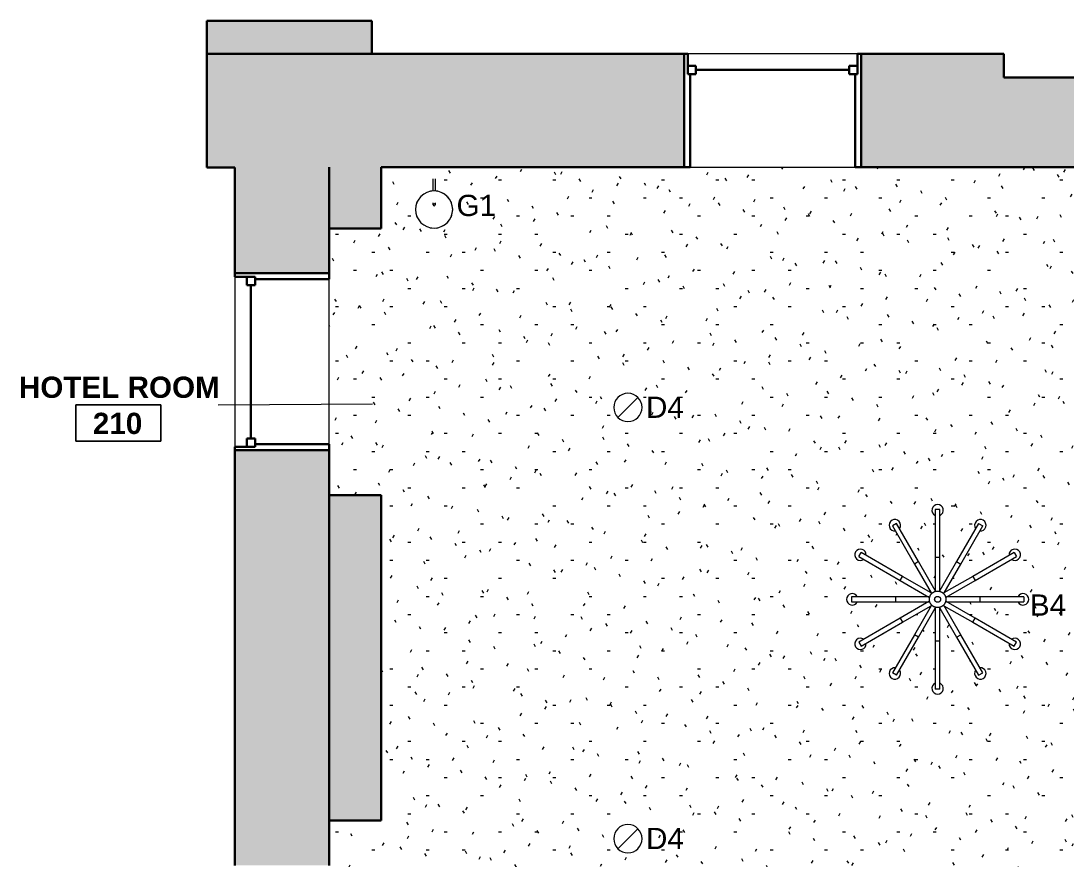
# Model space of a CAD drawing. Header units: inches. Extents: x -1176 to 1507, y -2527 to 978.
# Drawn here: x -1080.5 to -858.8, y 643.2 to 820.9 of the extents above; entities that cross this region are included whole.
import ezdxf

# ---------------------------------------------------------------- set-up
doc = ezdxf.new("R2010")
doc.units = ezdxf.units.IN
doc.header["$MEASUREMENT"] = 0
for name, color, linetype, lineweight in [('A-AREA-IDEN', 2, 'Continuous', 9), ('A-CLNG', 13, 'Continuous', 18), ('A-CLNG-PATT', 13, 'Continuous', 18), ('A-GLAZ', 151, 'Continuous', 18), ('A-WALL', 113, 'Continuous', 18), ('A-WALL-PATT', 111, 'Continuous', 18), ('E-LITE-EQPM', 33, 'Continuous', 9), ('E-LITE-EQPM-IDEN', 33, 'Continuous', 9)]:
    doc.layers.add(name, color=color, linetype=linetype, lineweight=lineweight)
doc.styles.add('Arial', font='arial.ttf', dxfattribs={"height": 4.5})
doc.styles.add('Swis721 Lt BT_B', font='', dxfattribs={"height": 4.5})
doc.styles.get('Swis721 Lt BT_B').set_extended_font_data('Swis721 Lt BT', bold=True)

# ---------------------------------------------------------------- blocks, each defined once
blk = doc.blocks.new('Double Hung - side window 4_ X 6_ 3_ H-6090582-2nd Floor RCP')
at = {"layer": 'A-GLAZ', "color": 8, "lineweight": 30}
for p, q in [((-18.75, 12), (-18, 12)), ((-18, 7.75), (-18, 12)), ((18, 7.75), (18, 12)), ((18.75, 12), (18, 12)), ((-18, 9.5), (-18, 7.75)), ((-18, 9.5), (-16.25, 9.5)), ((-16.25, 9.5), (-16.25, 7.75)), ((16.25, 9.5), (16.25, 7.75)), ((18, 9.5), (16.25, 9.5)), ((18, 9.5), (18, 7.75)), ((-18, 7.75), (-16.25, 7.75)), ((-18, 7.75), (-17.5, 7.75)), ((-17.5, -12), (-17.5, 7.75)), ((-16.25, 8.625), (16.25, 8.625)), ((18, 7.75), (16.25, 7.75)), ((17.5, 7.75), (18, 7.75)), ((17.5, 7.75), (17.5, -12)), ((-17.5, -12), (-18.75, -12)), ((17.5, -12), (18.75, -12))]:
    blk.add_line(p, q, dxfattribs=at)
blk = doc.blocks.new('Double Hung - side window 4_ X 6_ 3_ H-6972878-2nd Floor RCP')
at = {"layer": 'A-GLAZ', "color": 8, "lineweight": 30}
for p, q in [((-18.75, 10), (-18, 10)), ((-18, 5.75), (-18, 10)), ((18, 5.75), (18, 10)), ((18.75, 10), (18, 10)), ((-18, 7.5), (-18, 5.75)), ((-18, 7.5), (-16.25, 7.5)), ((-16.25, 7.5), (-16.25, 5.75)), ((16.25, 7.5), (16.25, 5.75)), ((18, 7.5), (16.25, 7.5)), ((18, 7.5), (18, 5.75)), ((-18, 5.75), (-16.25, 5.75)), ((-18, 5.75), (-17.5, 5.75)), ((-17.5, -10), (-17.5, 5.75)), ((-16.25, 6.625), (16.25, 6.625)), ((18, 5.75), (16.25, 5.75)), ((17.5, 5.75), (18, 5.75)), ((17.5, 5.75), (17.5, -10)), ((-17.5, -10), (-18.75, -10)), ((17.5, -10), (18.75, -10))]:
    blk.add_line(p, q, dxfattribs=at)
blk = doc.blocks.new('Iron_Chandelier_2145 - Iron_Chandelier_2145-V4-2nd Floor RCP')
at = {"layer": 'E-LITE-EQPM'}
for p, q in [((-0.5, 19.02), (-0.5, 8.88)), ((0.5, 19.02), (-0.5, 19.02)), ((0.5, 8.88), (0.5, 19.02)), ((-8.69, 16.05), (-9.56, 15.55)), ((-9.56, 15.55), (-4.9, 7.49)), ((-4.04, 7.99), (-8.69, 16.05)), ((8.69, 16.05), (4.04, 7.99)), ((4.9, 7.49), (9.56, 15.55)), ((8.69, 16.05), (9.56, 15.55)), ((-16.72, 9.08), (-16.22, 9.94)), ((-16.72, 9.08), (-7.94, 4)), ((-7.44, 4.87), (-16.22, 9.94)), ((-0.5, 8.88), (-0.5, 2.41)), ((0.5, 8.88), (-0.5, 8.88)), ((0.5, 2.41), (0.5, 8.88)), ((16.22, 9.94), (7.44, 4.87)), ((7.94, 4), (16.72, 9.08)), ((16.22, 9.94), (16.72, 9.08)), ((-4.04, 7.99), (-4.9, 7.49)), ((-4.9, 7.49), (-1.36, 1.36)), ((-0.5, 1.86), (-4.04, 7.99)), ((4.04, 7.99), (0.5, 1.86)), ((1.36, 1.36), (4.9, 7.49)), ((4.04, 7.99), (4.9, 7.49)), ((-7.94, 4), (-7.44, 4.87)), ((-1.84, 1.64), (-7.44, 4.87)), ((7.44, 4.87), (1.84, 1.64)), ((7.44, 4.87), (7.94, 4)), ((-7.94, 4), (-2.34, 0.77)), ((-0.5, 2.41), (-0.5, 1.66)), ((0.5, 1.67), (0.5, 2.41)), ((2.34, 0.77), (7.94, 4)), ((-8.94, 0.5), (-18.25, 0.5)), ((-18.25, 0.5), (-18.25, -0.5)), ((-1.86, 0.5), (-8.94, 0.5)), ((-8.94, 0.5), (-8.94, -0.5)), ((-2.34, 0.77), (-1.69, 0.4)), ((-1.2, 1.27), (-1.84, 1.64)), ((1.84, 1.64), (1.19, 1.26)), ((1.69, 0.4), (2.34, 0.77)), ((8.94, 0.5), (1.86, 0.5)), ((18.25, 0.5), (8.94, 0.5)), ((8.94, 0.5), (8.94, -0.5)), ((18.25, 0.5), (18.25, -0.5)), ((-18.25, -0.5), (-8.94, -0.5)), ((-8.94, -0.5), (-1.86, -0.5)), ((-2.34, -0.77), (-7.94, -4)), ((-7.44, -4.87), (-1.84, -1.64)), ((-1.37, -1.38), (-4.9, -7.49)), ((-4.04, -7.99), (-0.5, -1.86)), ((-1.69, -0.4), (-2.34, -0.77)), ((-1.84, -1.64), (-1.19, -1.26)), ((-0.5, -1.67), (-0.5, -2.41)), ((0.5, -2.41), (0.5, -1.66)), ((0.5, -1.86), (4.04, -7.99)), ((1.2, -1.27), (1.84, -1.64)), ((4.9, -7.49), (1.37, -1.38)), ((2.34, -0.77), (1.69, -0.4)), ((1.84, -1.64), (7.44, -4.87)), ((1.86, -0.5), (8.94, -0.5)), ((7.94, -4), (2.34, -0.77)), ((8.94, -0.5), (18.25, -0.5)), ((-7.94, -4), (-16.72, -9.08)), ((-7.94, -4), (-7.44, -4.87)), ((-0.5, -2.41), (-0.5, -8.88)), ((0.5, -8.88), (0.5, -2.41)), ((7.44, -4.87), (7.94, -4)), ((16.72, -9.08), (7.94, -4)), ((-16.22, -9.94), (-7.44, -4.87)), ((7.44, -4.87), (16.22, -9.94)), ((-4.9, -7.49), (-9.56, -15.55)), ((-8.69, -16.05), (-4.04, -7.99)), ((-4.04, -7.99), (-4.9, -7.49)), ((4.04, -7.99), (4.9, -7.49)), ((4.04, -7.99), (8.69, -16.05)), ((9.56, -15.55), (4.9, -7.49)), ((-16.72, -9.08), (-16.22, -9.94)), ((-0.5, -8.88), (-0.5, -19.02)), ((0.5, -8.88), (-0.5, -8.88)), ((0.5, -19.02), (0.5, -8.88)), ((16.22, -9.94), (16.72, -9.08)), ((-8.69, -16.05), (-9.56, -15.55)), ((8.69, -16.05), (9.56, -15.55)), ((0.5, -19.02), (-0.5, -19.02))]:
    blk.add_line(p, q, dxfattribs=at)
at = {"layer": 'E-LITE-EQPM', "flags": 128}
for points in [[(-1.75, 0), (-1.75, 0.07), (-1.75, 0.14), (-1.74, 0.21), (-1.73, 0.28), (-1.72, 0.35), (-1.7, 0.42), (-1.68, 0.48), (-1.66, 0.55), (-1.64, 0.62), (-1.61, 0.68), (-1.59, 0.75), (-1.56, 0.81), (-1.52, 0.87), (-1.49, 0.93), (-1.45, 0.99), (-1.41, 1.05), (-1.36, 1.1), (-1.32, 1.16), (-1.27, 1.21), (-1.22, 1.26), (-1.17, 1.31), (-1.12, 1.35), (-1.06, 1.39), (-1.01, 1.44), (-0.95, 1.48), (-0.89, 1.51), (-0.83, 1.55), (-0.76, 1.58), (-0.7, 1.61), (-0.64, 1.63), (-0.57, 1.66), (-0.5, 1.68), (-0.44, 1.7), (-0.37, 1.71), (-0.3, 1.73), (-0.23, 1.74), (-0.16, 1.75), (-0.09, 1.75), (-0.02, 1.75), (0.05, 1.75), (0.12, 1.75), (0.19, 1.74), (0.26, 1.73), (0.33, 1.72), (0.4, 1.71), (0.47, 1.69), (0.53, 1.67), (0.6, 1.65), (0.67, 1.62), (0.73, 1.59), (0.79, 1.56), (0.85, 1.53), (0.92, 1.5), (0.97, 1.46), (1.03, 1.42), (1.09, 1.38), (1.14, 1.33), (1.19, 1.28), (1.24, 1.23), (1.29, 1.18), (1.34, 1.13), (1.38, 1.08), (1.43, 1.02), (1.46, 0.96), (1.5, 0.9), (1.54, 0.84), (1.57, 0.78), (1.6, 0.72), (1.63, 0.65), (1.65, 0.59), (1.67, 0.52), (1.69, 0.45), (1.71, 0.39), (1.72, 0.32), (1.74, 0.25), (1.74, 0.18), (1.75, 0.11), (1.75, 0.04), (1.75, 0)], [(1.75, 0), (1.75, -0.07), (1.75, -0.14), (1.74, -0.21), (1.73, -0.28), (1.72, -0.35), (1.7, -0.42), (1.68, -0.48), (1.66, -0.55), (1.64, -0.62), (1.61, -0.68), (1.59, -0.75), (1.56, -0.81), (1.52, -0.87), (1.49, -0.93), (1.45, -0.99), (1.41, -1.05), (1.36, -1.1), (1.32, -1.16), (1.27, -1.21), (1.22, -1.26), (1.17, -1.31), (1.12, -1.35), (1.06, -1.39), (1.01, -1.44), (0.95, -1.48), (0.89, -1.51), (0.83, -1.55), (0.76, -1.58), (0.7, -1.61), (0.64, -1.63), (0.57, -1.66), (0.5, -1.68), (0.44, -1.7), (0.37, -1.71), (0.3, -1.73), (0.23, -1.74), (0.16, -1.75), (0.09, -1.75), (0.02, -1.75), (-0.05, -1.75), (-0.12, -1.75), (-0.19, -1.74), (-0.26, -1.73), (-0.33, -1.72), (-0.4, -1.71), (-0.47, -1.69), (-0.53, -1.67), (-0.6, -1.65), (-0.67, -1.62), (-0.73, -1.59), (-0.79, -1.56), (-0.85, -1.53), (-0.92, -1.5), (-0.97, -1.46), (-1.03, -1.42), (-1.09, -1.38), (-1.14, -1.33), (-1.19, -1.28), (-1.24, -1.23), (-1.29, -1.18), (-1.34, -1.13), (-1.38, -1.08), (-1.43, -1.02), (-1.46, -0.96), (-1.5, -0.9), (-1.54, -0.84), (-1.57, -0.78), (-1.6, -0.72), (-1.63, -0.65), (-1.65, -0.59), (-1.67, -0.52), (-1.69, -0.45), (-1.71, -0.39), (-1.72, -0.32), (-1.74, -0.25), (-1.74, -0.18), (-1.75, -0.11), (-1.75, -0.04), (-1.75, 0)], [(-0.63, 0), (-0.63, 0.03), (-0.63, 0.05), (-0.62, 0.08), (-0.62, 0.1), (-0.62, 0.12), (-0.61, 0.15), (-0.6, 0.17), (-0.6, 0.2), (-0.59, 0.22), (-0.58, 0.24), (-0.57, 0.27), (-0.56, 0.29), (-0.55, 0.31), (-0.53, 0.33), (-0.52, 0.35), (-0.5, 0.38), (-0.49, 0.39), (-0.47, 0.41), (-0.46, 0.43), (-0.44, 0.45), (-0.42, 0.47), (-0.4, 0.48), (-0.38, 0.5), (-0.36, 0.51), (-0.34, 0.53), (-0.32, 0.54), (-0.3, 0.55), (-0.27, 0.57), (-0.25, 0.58), (-0.23, 0.59), (-0.2, 0.59), (-0.18, 0.6), (-0.16, 0.61), (-0.13, 0.61), (-0.11, 0.62), (-0.08, 0.62), (-0.06, 0.63), (-0.03, 0.63), (-0.01, 0.63), (0.02, 0.63), (0.04, 0.63), (0.07, 0.62), (0.09, 0.62), (0.12, 0.62), (0.14, 0.61), (0.17, 0.61), (0.19, 0.6), (0.21, 0.59), (0.24, 0.58), (0.26, 0.57), (0.28, 0.56), (0.31, 0.55), (0.33, 0.54), (0.35, 0.52), (0.37, 0.51), (0.39, 0.49), (0.41, 0.48), (0.43, 0.46), (0.45, 0.44), (0.46, 0.42), (0.48, 0.41), (0.5, 0.39), (0.51, 0.37), (0.52, 0.35), (0.54, 0.32), (0.55, 0.3), (0.56, 0.28), (0.57, 0.26), (0.58, 0.23), (0.59, 0.21), (0.6, 0.19), (0.61, 0.16), (0.61, 0.14), (0.62, 0.11), (0.62, 0.09), (0.62, 0.06), (0.63, 0.04), (0.63, 0.01), (0.63, 0)], [(0.63, 0), (0.63, -0.03), (0.63, -0.05), (0.62, -0.08), (0.62, -0.1), (0.62, -0.12), (0.61, -0.15), (0.6, -0.17), (0.6, -0.2), (0.59, -0.22), (0.58, -0.24), (0.57, -0.27), (0.56, -0.29), (0.55, -0.31), (0.53, -0.33), (0.52, -0.35), (0.5, -0.38), (0.49, -0.39), (0.47, -0.41), (0.46, -0.43), (0.44, -0.45), (0.42, -0.47), (0.4, -0.48), (0.38, -0.5), (0.36, -0.51), (0.34, -0.53), (0.32, -0.54), (0.3, -0.55), (0.27, -0.57), (0.25, -0.58), (0.23, -0.59), (0.2, -0.59), (0.18, -0.6), (0.16, -0.61), (0.13, -0.61), (0.11, -0.62), (0.08, -0.62), (0.06, -0.63), (0.03, -0.63), (0.01, -0.63), (-0.02, -0.63), (-0.04, -0.63), (-0.07, -0.62), (-0.09, -0.62), (-0.12, -0.62), (-0.14, -0.61), (-0.17, -0.61), (-0.19, -0.6), (-0.21, -0.59), (-0.24, -0.58), (-0.26, -0.57), (-0.28, -0.56), (-0.31, -0.55), (-0.33, -0.54), (-0.35, -0.52), (-0.37, -0.51), (-0.39, -0.49), (-0.41, -0.48), (-0.43, -0.46), (-0.45, -0.44), (-0.46, -0.42), (-0.48, -0.41), (-0.5, -0.39), (-0.51, -0.37), (-0.52, -0.35), (-0.54, -0.32), (-0.55, -0.3), (-0.56, -0.28), (-0.57, -0.26), (-0.58, -0.23), (-0.59, -0.21), (-0.6, -0.19), (-0.61, -0.16), (-0.61, -0.14), (-0.62, -0.11), (-0.62, -0.09), (-0.62, -0.06), (-0.63, -0.04), (-0.63, -0.01), (-0.63, 0)]]:
    blk.add_lwpolyline(points, dxfattribs=at)
at = {"layer": 'E-LITE-EQPM'}
for centre, start, end in [((0, 18.89), 90, 244.637), ((0, 18.89), 295.363, 90), ((-9.06, 15.7), 120, 274.637), ((-9.06, 15.7), 325.363, 120), ((9.06, 15.7), 60, 214.637), ((9.06, 15.7), 265.363, 60), ((-16.36, 9.44), 150, 304.637), ((-16.36, 9.44), 355.363, 150), ((16.36, 9.44), 30, 184.637), ((16.36, 9.44), 235.363, 30), ((-18.12, 0), 25.9219, 180), ((-18.12, 0), 180, 334.637), ((18.12, 0), 205.363, 0), ((18.12, 0), 0, 154.0781), ((-16.36, -9.44), 55.363, 210), ((16.36, -9.44), 330, 124.637), ((-16.36, -9.44), 210, 4.637), ((16.36, -9.44), 175.363, 330), ((-9.06, -15.7), 85.363, 240), ((-9.06, -15.7), 240, 34.637), ((9.06, -15.7), 145.363, 300), ((9.06, -15.7), 300, 94.637), ((0, -18.89), 115.363, 270), ((0, -18.89), 270, 64.637)]:
    blk.add_arc(centre, 1.21, start, end, dxfattribs=at)
blk = doc.blocks.new('Lighting_Outside_Platek_flamingo-floor - 3050316_9W_LED_3000K_H1900mm_Floor-6784958-2nd Floor RCP')
at = {"layer": 'E-LITE-EQPM'}
for p, q in [((10, 0.18), (10.41, 0.18)), ((12.93, 0.18), (15.52, 0.18)), ((10.41, -0.21), (10, -0.21)), ((15.52, -0.21), (12.92, -0.21))]:
    blk.add_line(p, q, dxfattribs=at)
for centre, radius, start, end in [((9.02, 0), 3.94, 0, 180), ((9.02, -0.01), 3.94, 127.822, 131.3135), ((9.02, -0.01), 3.94, 108.8033, 111.9844), ((9.02, -0.01), 3.94, 68.0156, 71.1967), ((9.02, -0.01), 3.94, 48.6865, 52.178), ((9.02, 0), 3.94, 180, 0), ((9.02, -0.01), 3.94, 168.0937, 173.161), ((10, -0.01), 0.197, 0, 180), ((9.02, -0.01), 3.94, 6.839, 11.9063), ((9.02, -0.01), 3.94, 186.4519, 192.1397), ((9.02, -0.01), 3.94, 208.3017, 212.7015), ((10, -0.01), 0.197, 180, 360), ((9.02, -0.01), 3.94, 327.2985, 331.6983), ((9.02, -0.01), 3.94, 347.8603, 353.5481), ((9.02, -0.01), 3.94, 227.2675, 234.5311), ((9.02, -0.01), 3.94, 245.2753, 252.8493), ((9.02, -0.01), 3.94, 265.6002, 270), ((9.02, -0.01), 3.94, 270, 274.3998), ((9.02, -0.01), 3.94, 287.1507, 294.7247), ((9.02, -0.01), 3.94, 305.4689, 312.7325)]:
    blk.add_arc(centre, radius, start, end, dxfattribs=at)
blk = doc.blocks.new('L-Recessed Circular - Downlight - 6_-7313291-2nd Floor RCP')
at = {"layer": 'E-LITE-EQPM'}
for q in [(-2.12, -2.12), (2.12, 2.12)]:
    blk.add_line((0, 0), q, dxfattribs=at)
for start, end in [(360, 180), (180, 360)]:
    blk.add_arc((0, 0), 3, start, end, dxfattribs=at)
blk = doc.blocks.new('Room Tag - Room Name and Number-3379422-2nd Floor RCP')
at = {"layer": 'A-AREA-IDEN'}
for p, q in [((-0.1881, -0.1636), (-0.1881, -0.0018)), ((-0.1881, -0.0018), (0.1869, -0.0018)), ((0.1869, -0.0018), (-0.1881, -0.0018)), ((-0.1881, -0.0018), (-0.1881, -0.1636)), ((0.1869, -0.0018), (0.1869, -0.1636)), ((0.1869, -0.1636), (0.1869, -0.0018)), ((0.1869, -0.1636), (-0.1881, -0.1636)), ((-0.1881, -0.1636), (0.1869, -0.1636))]:
    blk.add_line(p, q, dxfattribs=at)

msp = doc.modelspace()

# ---------------------------------------------------------------- hatches: boundary and pattern name
at = {"layer": 'A-CLNG-PATT'}
h = msp.add_hatch(dxfattribs=at)
h.set_pattern_fill('FP_2', color=256, style=0, pattern_type=2)
h.set_pattern_definition([(0, (0, 0), (15.36, 3.84), [0.634, -10.886, 0.634, -10.886, -61.44]), (0, (0, 0), (15.36, 3.84), [-23.04, 0.634, -22.406, 0.634, -10.886, -26.88]), (0, (0, 0), (15.36, 3.84), [-57.6, 0.634, -7.046, 0.634, -18.566]), (120, (5.76, 1.92), (-11.005538, 11.38215), [0.634, -10.886, 0.634, -10.886, -61.44]), (120, (5.76, 1.92), (-11.005538, 11.38215), [-23.04, 0.634, -22.406, 0.634, -10.886, -26.88]), (120, (5.76, 1.92), (-11.005538, 11.38215), [-57.6, 0.634, -7.046, 0.634, -18.566]), (240, (7.68, 9.6), (-4.354462, -15.22215), [0.634, -10.886, 0.634, -10.886, -61.44]), (240, (7.68, 9.6), (-4.354462, -15.22215), [-23.04, 0.634, -22.406, 0.634, -10.886, -26.88]), (240, (7.68, 9.6), (-4.354462, -15.22215), [-57.6, 0.634, -7.046, 0.634, -18.566])])
h.paths.add_polyline_path([(-1015.06, 601.72), (-1003.27, 601.72), (-1003.27, 606.65), (-991.56, 606.65), (-991.56, 610.15), (-987.56, 610.15), (-987.56, 606.65), (-888.56, 606.65), (-888.56, 610.15), (-884.56, 610.15), (-884.56, 606.65), (-780.6, 606.65), (-780.6, 610.15), (-776.6, 610.15), (-776.6, 606.65), (-758.26, 606.65), (-758.26, 789.87), (-1004.06, 789.87), (-1004.06, 776.87), (-1015.06, 776.87), (-1015.06, 720.37), (-1004.06, 720.37), (-1004.06, 651.37), (-1015.06, 651.37), (-1015.06, 604.37)], flags=0)
h.paths.add_polyline_path([(-951.75, 644.52), (-952.53, 644.62), (-953.25, 644.92), (-953.87, 645.4), (-954.35, 646.02), (-954.65, 646.75), (-954.75, 647.52), (-954.65, 648.3), (-954.35, 649.02), (-953.87, 649.64), (-953.25, 650.12), (-952.53, 650.42), (-951.75, 650.52), (-950.97, 650.42), (-950.25, 650.12), (-949.63, 649.64), (-949.15, 649.02), (-948.85, 648.3), (-948.75, 647.52), (-948.85, 646.75), (-949.15, 646.02), (-949.63, 645.4), (-950.25, 644.92), (-950.97, 644.62)], flags=0)
h.paths.add_polyline_path([(-822.79, 644.52), (-823.57, 644.62), (-824.29, 644.92), (-824.91, 645.4), (-825.39, 646.02), (-825.69, 646.75), (-825.79, 647.52), (-825.69, 648.3), (-825.39, 649.02), (-824.91, 649.64), (-824.29, 650.12), (-823.57, 650.42), (-822.79, 650.52), (-822.01, 650.42), (-821.29, 650.12), (-820.67, 649.64), (-820.19, 649.02), (-819.89, 648.3), (-819.79, 647.52), (-819.89, 646.75), (-820.19, 646.02), (-820.67, 645.4), (-821.29, 644.92), (-822.01, 644.62)], flags=0)
h.paths.add_polyline_path([(-886.07, 678.17), (-886.78, 678.4), (-887.21, 679.01), (-887.21, 679.75), (-886.78, 680.36), (-886.57, 680.42), (-886.57, 696.4), (-894.17, 683.22), (-894.03, 683.06), (-893.96, 682.29), (-894.32, 681.67), (-895, 681.37), (-895.73, 681.52), (-896.23, 682.08), (-896.29, 682.85), (-895.94, 683.46), (-895.25, 683.77), (-895.04, 683.72), (-887.46, 696.88), (-901.27, 688.91), (-901.22, 688.69), (-901.52, 688.01), (-902.17, 687.64), (-902.91, 687.72), (-903.47, 688.22), (-903.62, 688.95), (-903.32, 689.63), (-902.67, 690), (-901.93, 689.92), (-901.77, 689.78), (-888.41, 697.49), (-888.41, 697.76), (-903.15, 697.76), (-903.21, 697.55), (-903.82, 697.12), (-904.57, 697.12), (-905.17, 697.55), (-905.4, 698.26), (-905.17, 698.97), (-904.56, 699.41), (-903.82, 699.41), (-903.21, 698.97), (-903.15, 698.76), (-887.95, 698.78), (-901.78, 706.74), (-901.93, 706.6), (-902.7, 706.54), (-903.32, 706.9), (-903.62, 707.58), (-903.47, 708.31), (-902.91, 708.81), (-902.14, 708.87), (-901.52, 708.51), (-901.22, 707.83), (-901.27, 707.62), (-887.43, 699.63), (-895.04, 712.81), (-895.25, 712.76), (-895.94, 713.06), (-896.31, 713.71), (-896.23, 714.45), (-895.73, 715.01), (-895, 715.16), (-894.32, 714.86), (-893.95, 714.21), (-894.03, 713.47), (-894.17, 713.31), (-886.57, 700.13), (-886.57, 716.1), (-886.78, 716.17), (-887.21, 716.78), (-887.21, 717.52), (-886.78, 718.13), (-886.07, 718.36), (-885.36, 718.13), (-884.92, 717.52), (-884.92, 716.78), (-885.36, 716.17), (-885.57, 716.1), (-885.57, 700.13), (-877.96, 713.31), (-878.11, 713.47), (-878.17, 714.24), (-877.81, 714.86), (-877.13, 715.16), (-876.4, 715.01), (-875.9, 714.45), (-875.84, 713.68), (-876.2, 713.06), (-876.88, 712.76), (-877.09, 712.81), (-884.7, 699.63), (-870.87, 707.62), (-870.91, 707.83), (-870.61, 708.51), (-869.96, 708.89), (-869.22, 708.81), (-868.67, 708.31), (-868.51, 707.58), (-868.81, 706.9), (-869.46, 706.53), (-870.2, 706.6), (-870.37, 706.75), (-884.2, 698.76), (-868.98, 698.78), (-868.92, 698.97), (-868.31, 699.41), (-867.57, 699.41), (-866.96, 698.97), (-866.73, 698.26), (-866.96, 697.55), (-867.57, 697.12), (-868.32, 697.12), (-868.92, 697.55), (-868.99, 697.76), (-884.2, 697.76), (-870.35, 689.79), (-870.2, 689.92), (-869.43, 689.99), (-868.81, 689.63), (-868.51, 688.95), (-868.67, 688.22), (-869.22, 687.72), (-869.99, 687.66), (-870.61, 688.01), (-870.91, 688.69), (-870.87, 688.91), (-884.69, 696.88), (-877.09, 683.72), (-876.88, 683.77), (-876.2, 683.46), (-875.82, 682.82), (-875.9, 682.08), (-876.4, 681.52), (-877.13, 681.37), (-877.81, 681.67), (-878.18, 682.32), (-878.11, 683.06), (-877.96, 683.22), (-885.57, 696.4), (-885.57, 680.42), (-885.36, 680.36), (-884.92, 679.75), (-884.92, 679), (-885.36, 678.4), (-885.93, 678.21)], flags=0)
h.paths.add_polyline_path([(-888.41, 697.49), (-887.93, 697.76), (-888.41, 697.76)], flags=0)
h.paths.add_polyline_path([(-822.79, 735.94), (-823.57, 736.04), (-824.29, 736.34), (-824.91, 736.82), (-825.39, 737.44), (-825.69, 738.16), (-825.79, 738.94), (-825.69, 739.71), (-825.39, 740.44), (-824.91, 741.06), (-824.29, 741.53), (-823.57, 741.83), (-822.79, 741.94), (-822.01, 741.83), (-821.29, 741.53), (-820.67, 741.06), (-820.19, 740.44), (-819.89, 739.71), (-819.79, 738.94), (-819.89, 738.16), (-820.19, 737.44), (-820.67, 736.82), (-821.29, 736.34), (-822.01, 736.04)], flags=0)
h.paths.add_polyline_path([(-951.75, 735.94), (-952.53, 736.04), (-953.25, 736.34), (-953.87, 736.82), (-954.35, 737.44), (-954.65, 738.16), (-954.75, 738.94), (-954.65, 739.71), (-954.35, 740.44), (-953.87, 741.06), (-953.25, 741.53), (-952.53, 741.83), (-951.75, 741.94), (-950.97, 741.83), (-950.25, 741.53), (-949.63, 741.06), (-949.15, 740.44), (-948.85, 739.71), (-948.75, 738.94), (-948.85, 738.16), (-949.15, 737.44), (-949.63, 736.82), (-950.25, 736.34), (-950.97, 736.04)], flags=0)
h.paths.add_polyline_path([(-992.84, 776.95), (-993.29, 777.01), (-993.51, 777.01), (-993.63, 777.06), (-993.86, 777.09), (-994.81, 777.48), (-995.62, 778.11), (-996.25, 778.92), (-996.64, 779.87), (-996.77, 780.89), (-996.64, 781.91), (-996.25, 782.86), (-995.62, 783.67), (-994.79, 784.3), (-993.86, 784.69), (-993.63, 784.72), (-993.51, 784.77), (-993.22, 784.78), (-993.02, 784.8), (-993.01, 787), (-992.96, 787.08), (-992.87, 787.14), (-992.77, 787.14), (-992.68, 787.08), (-992.63, 787), (-992.63, 786.94), (-992.63, 784.8), (-992.34, 784.77), (-992.14, 784.77), (-992, 784.72), (-991.82, 784.69), (-990.84, 784.29), (-990.71, 784.18), (-990.05, 783.67), (-989.9, 783.5), (-989.81, 783.42), (-989.65, 783.15), (-989.43, 782.86), (-989.29, 782.52), (-989.12, 782.24), (-989.09, 782.04), (-989.03, 781.91), (-988.9, 780.81), (-988.94, 780.59), (-989.03, 779.87), (-989.09, 779.73), (-989.12, 779.54), (-989.29, 779.26), (-989.43, 778.92), (-989.65, 778.63), (-989.81, 778.36), (-989.95, 778.24), (-990.05, 778.11), (-990.86, 777.48), (-990.96, 777.44), (-991.82, 777.09), (-992, 777.06), (-992.14, 777.01), (-992.38, 777.01)], flags=0)
h.paths.add_polyline_path([(-838.07, 778.36), (-838.07, 789.39), (-827.05, 789.39), (-827.05, 778.36)], flags=0)
at = {"layer": 'A-WALL-PATT', "lineweight": 9}
for points in [[(-1006.06, 813.87), (-1006.06, 820.87), (-1041.06, 820.87), (-1041.06, 813.87)], [(-1041.06, 789.81), (-1035.06, 789.81), (-1035.06, 813.87), (-1041.06, 813.87)], [(-1004.06, 776.87), (-1004.06, 789.87), (-1015.06, 789.87), (-1015.06, 776.87)], [(-1004.06, 651.37), (-1004.06, 720.37), (-1015.06, 720.37), (-1015.06, 651.37)]]:
    msp.add_hatch(color=7, dxfattribs=at).paths.add_polyline_path(points, flags=0)
h = msp.add_hatch(color=7, dxfattribs=at)
h.paths.add_polyline_path([(-872.06, 789.87), (-872.06, 813.87), (-902.31, 813.87), (-902.31, 789.87)], flags=0)
h.paths.add_polyline_path([(-946.59, 789.87), (-939.81, 789.87), (-939.81, 813.87), (-1035.06, 813.87), (-1035.06, 789.87), (-1004.06, 789.87)], flags=0)
h = msp.add_hatch(color=7, dxfattribs=at)
h.paths.add_polyline_path([(-732.06, 789.87), (-732.06, 808.87), (-786.07, 808.87), (-786.07, 789.87), (-760.04, 789.87)], flags=0)
h.paths.add_polyline_path([(-823.57, 789.87), (-823.57, 808.87), (-872.06, 808.87), (-872.06, 789.87)], flags=0)
h = msp.add_hatch(color=7, dxfattribs=at)
h.paths.add_polyline_path([(-1015.06, 16.25), (-1015.06, 96), (-1035.06, 96), (-1035.06, 16.25), (-1017.06, 16.25)], flags=0)
h.paths.add_polyline_path([(-1035.06, 133.5), (-1015.06, 133.5), (-1015.06, 216), (-1035.06, 216), (-1035.06, 183.57)], flags=0)
h.paths.add_polyline_path([(-1015.06, 253.5), (-1015.06, 342), (-1035.06, 342), (-1035.06, 253.5)], flags=0)
h.paths.add_polyline_path([(-1015.06, 379.5), (-1015.06, 468.12), (-1035.06, 468.12), (-1035.06, 379.5)], flags=0)
h.paths.add_polyline_path([(-1015.06, 505.62), (-1015.06, 604.37), (-1035.06, 604.37), (-1035.06, 505.62)], flags=0)
h.paths.add_polyline_path([(-1015.06, 641.87), (-1015.06, 729.87), (-1035.06, 729.87), (-1035.06, 641.87)], flags=0)
h.paths.add_polyline_path([(-1035.06, 767.37), (-1015.06, 767.37), (-1015.06, 789.87), (-1035.06, 789.87), (-1035.06, 789.69)], flags=0)

# ---------------------------------------------------------------- linework, layer by layer
at = {"layer": 'A-AREA-IDEN'}
msp.add_line((-1005.93, 739.61), (-1038.62, 739.43), dxfattribs=at)
at = {"layer": 'A-CLNG'}
for centre, start, end in [((-951.75, 738.94), 0, 180), ((-951.75, 738.94), 180, 0), ((-951.75, 647.52), 0, 180), ((-951.75, 647.52), 180, 0)]:
    msp.add_arc(centre, 3, start, end, dxfattribs=at)
at = {"layer": 'A-WALL', "color": 8, "lineweight": 30}
for p, q in [((-1041.06, 789.81), (-1041.06, 820.87)), ((-1041.06, 820.87), (-1006.06, 820.87)), ((-1006.06, 820.87), (-1006.06, 813.87)), ((-939.81, 813.87), (-1041.06, 813.87)), ((-939.81, 813.87), (-939.81, 789.87)), ((-902.31, 789.87), (-902.31, 813.87)), ((-902.31, 813.87), (-872.06, 813.87)), ((-872.06, 813.87), (-872.06, 808.87)), ((-872.06, 808.87), (-823.57, 808.87)), ((-1035.06, 789.81), (-1041.06, 789.81)), ((-1035.06, 767.37), (-1035.06, 789.81)), ((-1015.06, 767.37), (-1015.06, 789.87)), ((-939.81, 789.87), (-1004.06, 789.87)), ((-1004.06, 789.87), (-1004.06, 776.87)), ((-823.57, 789.87), (-902.31, 789.87)), ((-1004.06, 776.87), (-1015.06, 776.87)), ((-1015.06, 767.37), (-1035.06, 767.37)), ((-1035.06, 641.87), (-1035.06, 729.87)), ((-1035.06, 729.87), (-1015.06, 729.87)), ((-1015.06, 729.87), (-1015.06, 641.87)), ((-1015.06, 720.37), (-1004.06, 720.37)), ((-1004.06, 720.37), (-1004.06, 651.37)), ((-1004.06, 651.37), (-1015.06, 651.37))]:
    msp.add_line(p, q, dxfattribs=at)
at = {"layer": 'A-WALL', "lineweight": 9}
for p, q in [((-902.31, 813.87), (-939.81, 813.87)), ((-939.81, 789.87), (-902.31, 789.87)), ((-1035.06, 767.37), (-1035.06, 729.87)), ((-1015.06, 729.87), (-1015.06, 767.37))]:
    msp.add_line(p, q, dxfattribs=at)

# ---------------------------------------------------------------- block references
at = {"layer": 'A-AREA-IDEN', "xscale": 47.99999999999997, "yscale": 47.99999999999997, "zscale": 47.99999999999997}
msp.add_blockref('Room Tag - Room Name and Number-3379422-2nd Floor RCP', (-1059.76, 739.61), dxfattribs=at)
at = {"layer": 'A-GLAZ'}
msp.add_blockref('Double Hung - side window 4_ X 6_ 3_ H-6090582-2nd Floor RCP', (-921.06, 801.87), dxfattribs=at)
at = {"layer": 'A-GLAZ', "rotation": 89.99999999999991}
msp.add_blockref('Double Hung - side window 4_ X 6_ 3_ H-6972878-2nd Floor RCP', (-1025.06, 748.62), dxfattribs=at)
at = {"layer": 'E-LITE-EQPM', "rotation": 90.0000000000006}
msp.add_blockref('Lighting_Outside_Platek_flamingo-floor - 3050316_9W_LED_3000K_H1900mm_Floor-6784958-2nd Floor RCP', (-992.84, 771.87), dxfattribs=at)
at = {"layer": 'E-LITE-EQPM'}
for name, p in [('L-Recessed Circular - Downlight - 6_-7313291-2nd Floor RCP', (-951.75, 738.94)), ('Iron_Chandelier_2145 - Iron_Chandelier_2145-V4-2nd Floor RCP', (-886.07, 698.26)), ('L-Recessed Circular - Downlight - 6_-7313291-2nd Floor RCP', (-951.75, 647.52))]:
    msp.add_blockref(name, p, dxfattribs=at)

# ---------------------------------------------------------------- texts
at = {"layer": 'A-AREA-IDEN', "char_height": 4.5, "attachment_point": 1, "style": 'Swis721 Lt BT_B'}
for s, insert, width in [('HOTEL ROOM', (-1080.88, 745.47), 51.0555), ('210', (-1065.2, 737.81), 12.726)]:
    msp.add_mtext(s, dxfattribs=dict(at, insert=insert, width=width))
at = {"layer": 'E-LITE-EQPM-IDEN', "char_height": 4.5, "attachment_point": 1, "style": 'Arial'}
for s, insert, width in [('G1', (-988.08, 784.01), 10.302), ('D4', (-947.91, 741.23), 9.8475), ('B4', (-866.51, 699.3), 9.393), ('D4', (-947.91, 649.82), 9.8475)]:
    msp.add_mtext(s, dxfattribs=dict(at, insert=insert, width=width))

doc.saveas('drawing.dxf')
